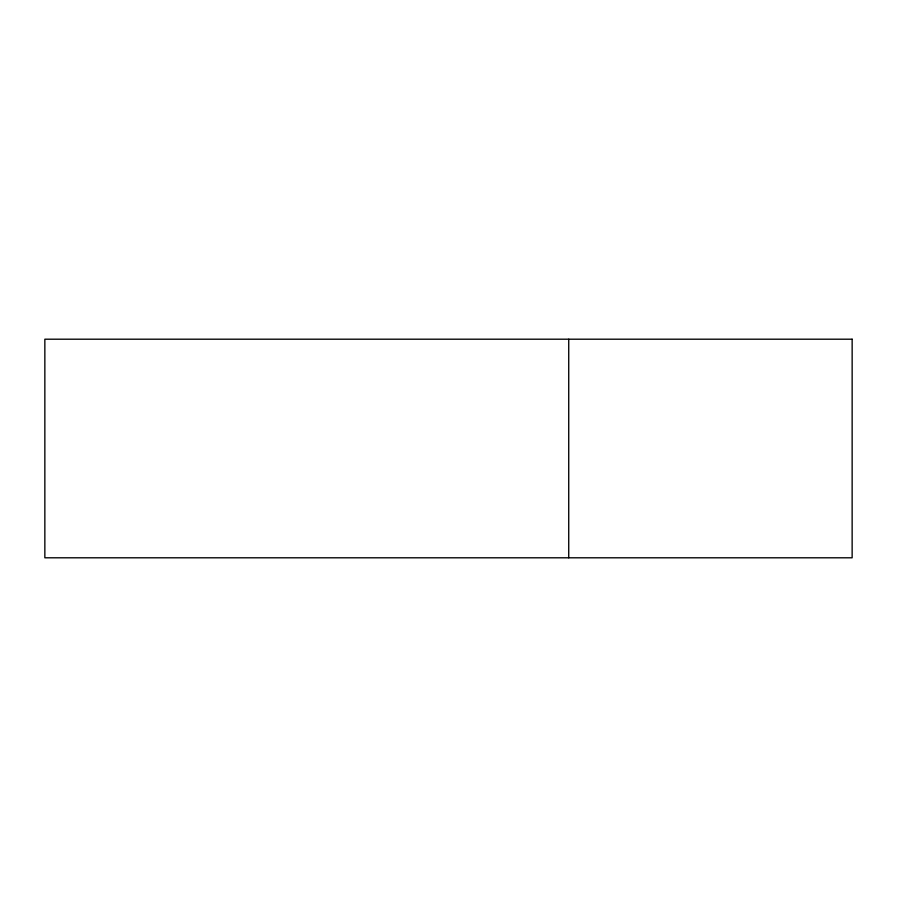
<?xml version="1.0" encoding="UTF-8"?>
<svg xmlns="http://www.w3.org/2000/svg" width="897" height="897" viewBox="0 0 897 897"><rect width="100%" height="100%" fill="white"/><g stroke="black" fill="none" stroke-linecap="round" stroke-linejoin="round"><path stroke-width="1.35" d="M568.732 339.201L568.732 557.799M852.139 339.201L44.85 339.201L44.85 557.799L852.139 557.799L852.15 339.201"/></g></svg>
